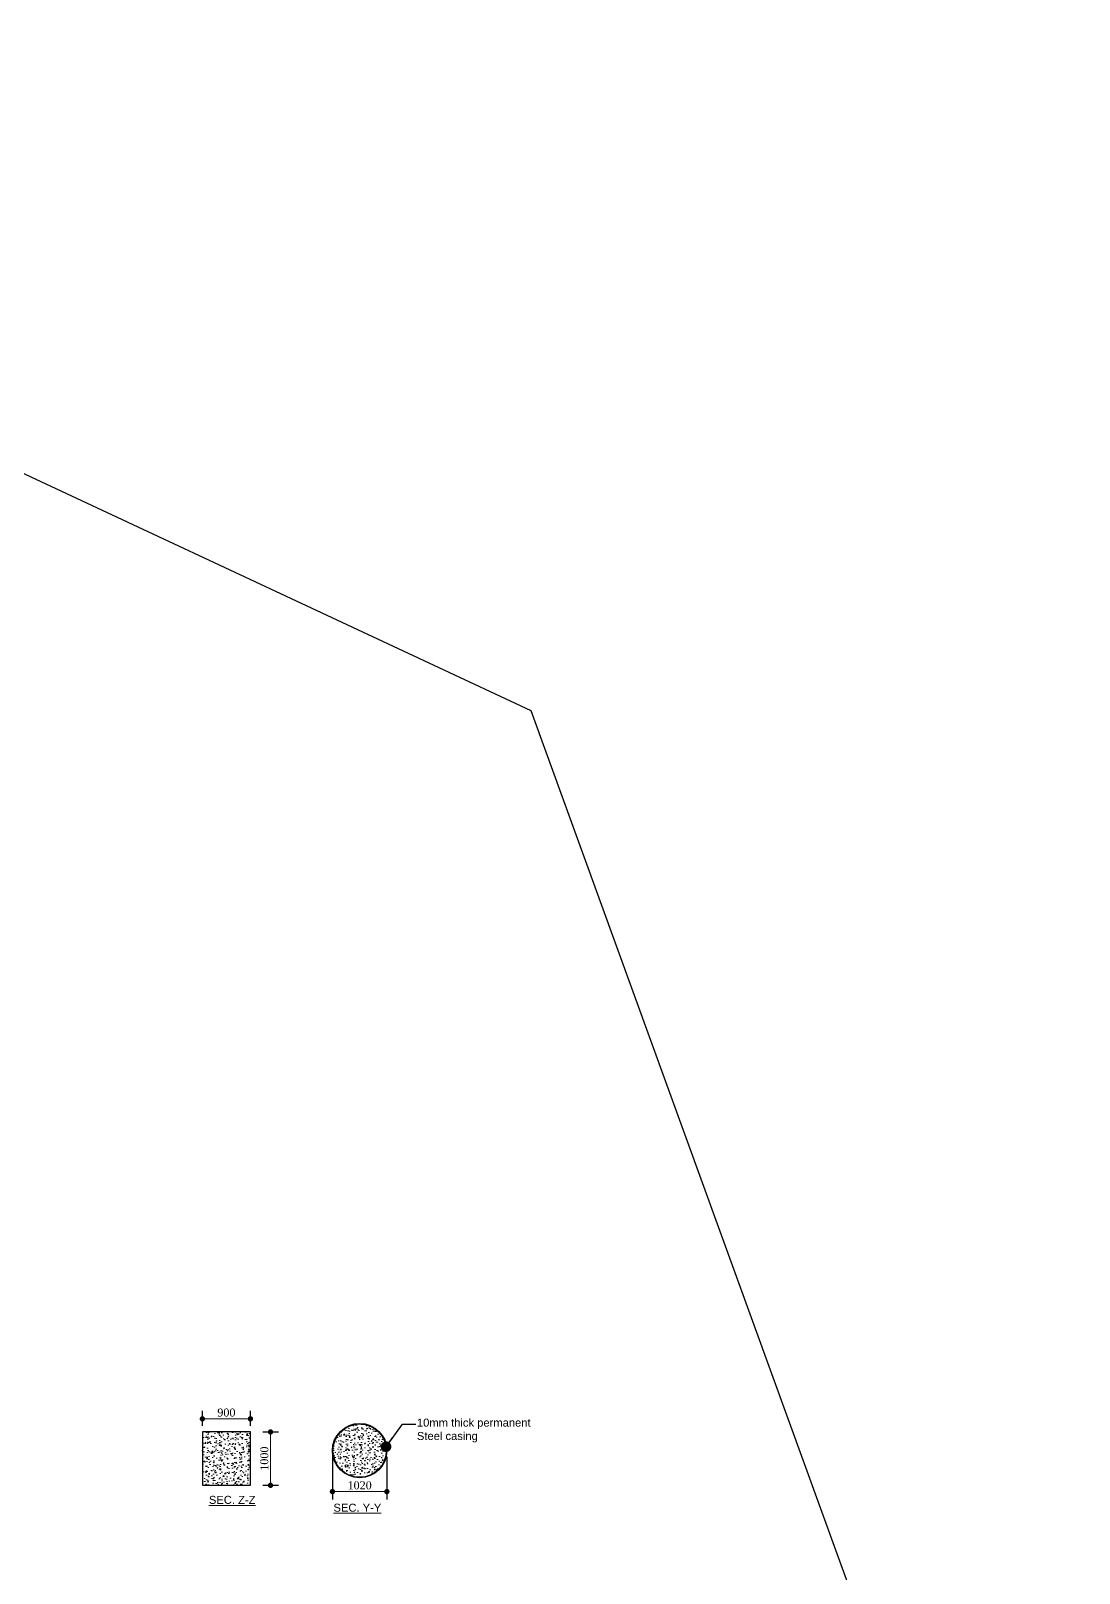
# Model space of a CAD drawing. Header units: millimetres. Extents: x -469201 to 35267, y 67768 to 197746.
# Drawn here: x -353746 to -334100, y 122753 to 151662 of the extents above; entities that cross this region are included whole.
import ezdxf

# ---------------------------------------------------------------- set-up
doc = ezdxf.new("R2010")
doc.units = ezdxf.units.MM
doc.header["$PDMODE"] = 2
doc.layers.get('Defpoints').update_dxf_attribs({"lineweight": 13})
for name, color, linetype, lineweight in [('Dimision', 4, 'Continuous', 9), ('Hatching', 65, 'Continuous', 15), ('Pire Line', 11, 'Continuous', 25), ('Text', 7, 'Continuous', 15)]:
    doc.layers.add(name, color=color, linetype=linetype, lineweight=lineweight)
doc.styles.add('ROMANS', font='arial.ttf', dxfattribs={"height": 200})
doc.styles.get("Standard").update_dxf_attribs({"font": 'times.ttf'})
doc.linetypes.add('BATTING', pattern='A,0.00254,-2.54,[134,ltypeshp.shx,S=2.54,R=0,X=-2.54,Y=0],-5.08,[134,ltypeshp.shx,S=2.54,R=180,X=2.54,Y=0],-2.54', length=10.16254)
doc.dimstyles.new('ISO-25', dxfattribs={"dimtxt": 175, "dimasz": 100, "dimexe": 65, "dimexo": 115.625, "dimgap": 40, "dimtad": 1, "dimtoh": 1, "dimdec": 0, "dimtxsty": 'Standard', "dimblk": 'DOT', "dimcen": 300, "dimclrd": 256, "dimclre": 256, "dimclrt": 256, "dimadec": 0, "dimazin": 0, "dimtfac": 1, "dimtdec": 0, "dimtix": 1, "dimtmove": 0, "dimatfit": 3, "dimldrblk": 'DOT', "dimfxl": 75, "dimlwd": -1, "dimarcsym": 0})

# ---------------------------------------------------------------- blocks, each defined once
blk = doc.blocks.new('_Dot')
at = {"color": 0, "linetype": 'ByBlock', "lineweight": -2}
blk.add_line((-0.5, 0), (-1, 0), dxfattribs=at)
at = {"color": 0, "linetype": 'ByBlock', "const_width": 0.5}
blk.add_lwpolyline([(-0.25, 0, 1), (0.25, 0, 1)], format="xyb", close=True, dxfattribs=at)
blk = doc.blocks.new('*D4')
at = {"layer": 'Defpoints', "color": 0, "ltscale": 3, "transparency": 16777216}
for p in [(-349516, 125400), (-349516, 124400), (-349254, 124400)]:
    blk.add_point(p, dxfattribs=at)
at = {"layer": 'Dimision', "color": 1, "lineweight": -2, "ltscale": 3, "transparency": 16777216}
for p, q in [((-349400, 125400), (-349104, 125400)), ((-349400, 124400), (-349104, 124400))]:
    blk.add_line(p, q, dxfattribs=at)
at = {"layer": 'Dimision', "ltscale": 3, "transparency": 16777216}
blk.add_line((-349254, 125300), (-349254, 124500), dxfattribs=at)
at = {"layer": 'Dimision', "ltscale": 3, "transparency": 16777216, "xscale": 100, "yscale": 100, "zscale": 100}
for p, rotation in [((-349254, 125400), 90), ((-349254, 124400), 270)]:
    blk.add_blockref('_Dot', p, dxfattribs=dict(at, rotation=rotation))
at = {"layer": 'Dimision', "ltscale": 3, "transparency": 16777216, "insert": (-349370, 124900), "char_height": 150, "attachment_point": 5, "rotation": 90}
blk.add_mtext('1000', dxfattribs=at)
blk = doc.blocks.new('*D5')
at = {"layer": 'Defpoints', "color": 0, "ltscale": 3, "transparency": 16777216}
for p in [(-350531, 125646), (-350531, 125400), (-349631, 125400)]:
    blk.add_point(p, dxfattribs=at)
at = {"layer": 'Dimision', "color": 1, "lineweight": -2, "ltscale": 3, "transparency": 16777216}
for p, q in [((-350531, 125516), (-350531, 125796)), ((-349631, 125516), (-349631, 125796))]:
    blk.add_line(p, q, dxfattribs=at)
at = {"layer": 'Dimision', "ltscale": 3, "transparency": 16777216}
blk.add_line((-349731, 125646), (-350431, 125646), dxfattribs=at)
at = {"layer": 'Dimision', "ltscale": 3, "transparency": 16777216, "xscale": 100, "yscale": 100, "zscale": 100, "rotation": 180}
blk.add_blockref('_Dot', (-350531, 125646), dxfattribs=at)
at = {"layer": 'Dimision', "ltscale": 3, "transparency": 16777216, "xscale": 100, "yscale": 100, "zscale": 100}
blk.add_blockref('_Dot', (-349631, 125646), dxfattribs=at)
at = {"layer": 'Dimision', "ltscale": 3, "transparency": 16777216, "insert": (-350081, 125763), "char_height": 150, "attachment_point": 5}
blk.add_mtext('900', dxfattribs=at)
blk = doc.blocks.new('*D121')
at = {"layer": 'Defpoints', "color": 0, "ltscale": 3, "transparency": 16777216}
for p in [(-348094, 125051), (-347074, 125051), (-348094, 124282)]:
    blk.add_point(p, dxfattribs=at)
at = {"layer": 'Dimision', "color": 1, "lineweight": -2, "ltscale": 3, "transparency": 16777216}
for p, q in [((-348094, 124935), (-348094, 124132)), ((-347074, 124935), (-347074, 124132))]:
    blk.add_line(p, q, dxfattribs=at)
at = {"layer": 'Dimision', "ltscale": 3, "transparency": 16777216}
blk.add_line((-347174, 124282), (-347994, 124282), dxfattribs=at)
at = {"layer": 'Dimision', "ltscale": 3, "transparency": 16777216, "xscale": 100, "yscale": 100, "zscale": 100, "rotation": 180}
blk.add_blockref('_Dot', (-348094, 124282), dxfattribs=at)
at = {"layer": 'Dimision', "ltscale": 3, "transparency": 16777216, "xscale": 100, "yscale": 100, "zscale": 100}
blk.add_blockref('_Dot', (-347074, 124282), dxfattribs=at)
at = {"layer": 'Dimision', "ltscale": 3, "transparency": 16777216, "insert": (-347584, 124399), "char_height": 150, "attachment_point": 5}
blk.add_mtext('1020', dxfattribs=at)

msp = doc.modelspace()

# ---------------------------------------------------------------- hatches: boundary and pattern name
at = {"layer": 'Hatching', "ltscale": 0.25}
h = msp.add_hatch(dxfattribs=at)
h.set_pattern_fill('AR-CONC', color=256, style=0)
h.set_pattern_definition([(50, (-2007.83, 871.76), (182.18467, -15.939086), [19.05, -209.55]), (355, (-2007.83, 871.76), (-35.24342, 191.05685), [15.24, -167.64058]), (100.451445, (-1992.65, 870.43), (146.94125, 175.11775), [16.19001, -178.09024]), (46.1842, (-2007.83, 922.56), (271.07904, -42.04233), [28.575, -314.325]), (96.63556, (-1985.24, 919.06), (237.40413, 247.42612), [24.28502, -267.1356]), (351.18415, (-2007.83, 922.56), (237.40413, 247.42612), [22.85997, -251.45973]), (21, (-1982.43, 909.86), (151.61439, -102.2652), [19.05, -209.55]), (326, (-1982.43, 909.86), (61.80203, 184.18797), [15.24, -167.64]), (71.451445, (-1969.8, 901.34), (213.41642, 81.92277), [16.19001, -178.08994]), (37.5, (-2007.83, 871.76), (3.088603, 84.555039), [0, -165.608, 0, -170.18, 0, -168.275]), (7.5, (-2007.83, 871.76), (66.819663, 100.180575), [0, -97.028, 0, -161.798, 0, -64.135]), (327.5, (-2064.47, 871.76), (135.590595, -5.728744), [0, -63.5, 0, -198.12, 0, -262.89]), (317.5, (-2089.87, 871.76), (148.12918, 25.42649), [0, -82.55, 0, -131.572, 0, -186.69])])
edge = h.paths.add_edge_path()
edge.add_arc((-347584.2, 125050.7), 500, 0, 360)
at = {"layer": 'Hatching', "ltscale": 5}
h = msp.add_hatch(dxfattribs=at)
h.set_pattern_fill('AR-CONC', color=256, style=0)
h.set_pattern_definition([(50, (0, 0), (182.18467, -15.939086), [19.05, -209.55]), (355, (0, 0), (-35.24283, 191.05664), [15.24, -167.64]), (100.451, (15.18, -1.33), (146.9425, 175.11669), [16.19, -178.09]), (46.1842, (0, 50.8), (271.07904, -42.04233), [28.575, -314.325]), (96.6356, (22.6, 47.3), (237.40423, 247.42556), [24.285, -267.135]), (351.184, (0, 50.8), (237.4046, 247.42512), [22.86, -251.46]), (21, (25.4, 38.1), (151.61488, -102.26552), [19.05, -209.55]), (326, (25.4, 38.1), (61.80203, 184.18797), [15.24, -167.64]), (71.4514, (38.03, 29.58), (213.41649, 81.92286), [16.19, -178.09]), (37.5, (0, 0), (3.088603, 84.555039), [0, -165.608, 0, -170.18, 0, -168.275]), (7.5, (0, 0), (66.819663, 100.180575), [0, -97.028, 0, -161.798, 0, -64.135]), (327.5, (-56.64, 0), (135.590595, -5.728744), [0, -63.5, 0, -198.12, 0, -262.89]), (317.5, (-82.04, 0), (148.12918, 25.42649), [0, -82.55, 0, -131.572, 0, -186.69])])
h.paths.add_polyline_path([(-349631.3, 125400.1), (-350531.3, 125400.1), (-350531.3, 124400.1), (-349631.3, 124400.1)])

# ---------------------------------------------------------------- linework, layer by layer
at = {"layer": 'Pire Line', "color": 2, "linetype": 'BATTING', "ltscale": 150}
msp.add_lwpolyline([(-346844, 83351.1), (-334099.9, 110622.7), (-344372.5, 138918), (-371644.1, 151662.1), (-399939.4, 141389.5), (-412683.5, 114117.9), (-402411, 85822.6), (-375139.3, 73078.5)], close=True, dxfattribs=at)
at = {"layer": 'Pire Line', "ltscale": 3}
msp.add_lwpolyline([(-350531.3, 125400.1), (-350531.3, 124400.1), (-349631.3, 124400.1), (-349631.3, 125400.1)], close=True, dxfattribs=at)
for radius in [510, 507.5, 505, 502.5, 500, 500]:
    msp.add_circle((-347584.2, 125050.7), radius, dxfattribs=at)

# ---------------------------------------------------------------- texts
at = {"layer": 'Text', "style": 'ROMANS'}
for s, p in [('%%USEC. Z-Z', (-350408.7, 124052.1)), ('%%USEC. Y-Y', (-348074.3, 123905.1))]:
    msp.add_text(s, height=150, dxfattribs=at).set_placement(p)
at = {"layer": 'Text', "insert": (-346510.7, 125649.8), "char_height": 150, "width": 2259.343, "attachment_point": 1, "style": 'ROMANS'}
msp.add_mtext('\\pt2142.8565,2620.269,2857.143;{\\C7;10mm thick permanent Steel casing}', dxfattribs=at)

# ---------------------------------------------------------------- dimensions: what is measured, and where the dimension line sits
at = {"layer": 'Dimision', "ltscale": 3}
for base, p1, p2, picture, middle in [((-350531.3, 125646.2), (-349631.3, 125400.1), (-350531.3, 125400.1), '*D5', (-350081.3, 125762.7)), ((-348094.2, 124282.2), (-347074.2, 125050.7), (-348094.2, 125050.7), '*D121', (-347584.2, 124398.5))]:
    dim = msp.add_linear_dim(base=base, p1=p1, p2=p2, dimstyle='ISO-25', override={"dimtxt": 150, "dimexe": 150, "dimclre": 1}, dxfattribs=at)
    dim.commit()
    dim.dimension.update_dxf_attribs({"geometry": picture, "text_midpoint": middle})
dim = msp.add_linear_dim(base=(-349253.5, 124400.1), p1=(-349515.7, 125400.1), p2=(-349515.7, 124400.1), angle=90, dimstyle='ISO-25', override={"dimtxt": 150, "dimexe": 150, "dimclre": 1}, dxfattribs=at)
dim.commit()
dim.dimension.update_dxf_attribs({"geometry": '*D4', "text_midpoint": (-349369.8, 124900.1)})

# ---------------------------------------------------------------- leaders
at = {"layer": 'Pire Line', "ltscale": 3}
msp.add_leader([(-347089.6, 125123.5), (-346783, 125548.9), (-346533.3, 125548.9)], dimstyle='ISO-25', override={"dimasz": 200, "dimgap": 40, "dimtad": 0, "dimfxl": 35, "dimfxlon": 1, "dimarcsym": 2}, dxfattribs=at)

doc.saveas('drawing.dxf')
